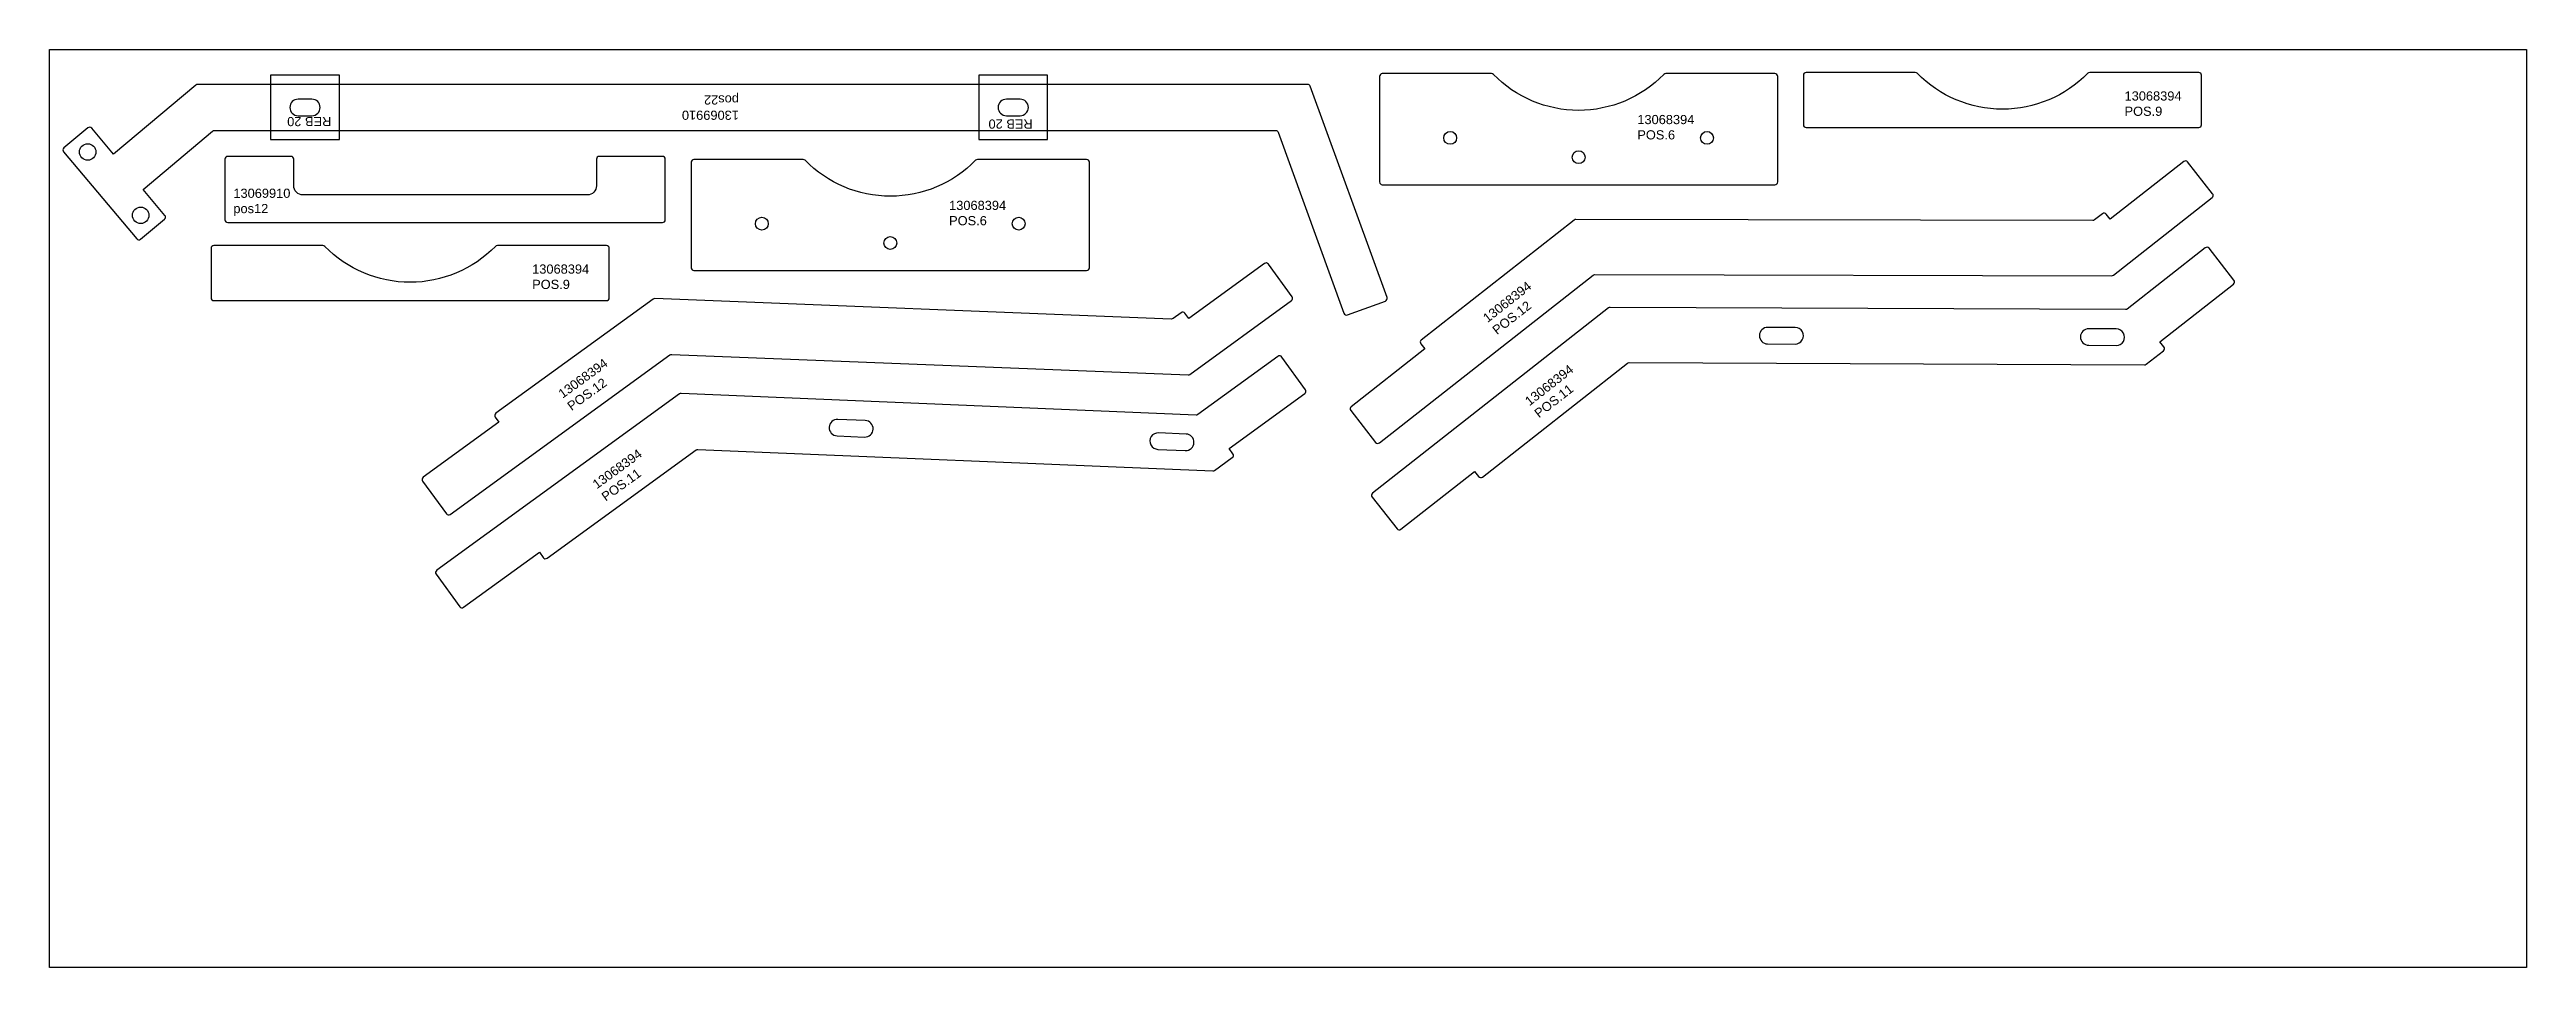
# Model space of a CAD drawing. Header units: millimetres. Extents: x 4784 to 7484, y 772 to 1772.
import ezdxf

# ---------------------------------------------------------------- set-up
doc = ezdxf.new("R2010")
doc.units = ezdxf.units.MM
for name, color, linetype in [('13068394v01', 7, 'Continuous'), ('13069910', 7, 'Continuous'), ('Rebaixo', 6, 'Continuous'), ('Texto', 3, 'Continuous')]:
    doc.layers.add(name, color=color, linetype=linetype)
doc.styles.get("Standard").update_dxf_attribs({"font": 'arial.ttf'})

msp = doc.modelspace()

# ---------------------------------------------------------------- linework, layer by layer
msp.add_lwpolyline([(4784, 1771.7), (7484, 1771.7), (7484, 771.7), (4784, 771.7)], close=True)
at = {"layer": '13068394v01', "color": 6, "linetype": 'Continuous', "lineweight": 25}
for points in [[(6664.8, 1745.5), (6545.9, 1745.5, 0.201787), (6543.7, 1744.6, -0.420703), (6357.9, 1744.6, 0.201787), (6355.7, 1745.5), (6236.8, 1745.5, 0.414214), (6233.8, 1742.5), (6233.8, 1627.5, 0.414214), (6236.8, 1624.5), (6664.8, 1624.5, 0.414214), (6667.8, 1627.5), (6667.8, 1742.5, 0.414214)], [(7126.8, 1746.8), (7007.9, 1746.8, 0.201787), (7005.8, 1745.9, -0.420703), (6819.9, 1745.9, 0.201787), (6817.8, 1746.8), (6698.8, 1746.8, 0.414214), (6695.8, 1743.8), (6695.8, 1689.8, 0.414214), (6698.8, 1686.8), (7126.8, 1686.8, 0.414214), (7129.8, 1689.8), (7129.8, 1743.8, 0.414214)], [(5914.5, 1652), (5795.6, 1652, 0.201787), (5793.5, 1651.1, -0.420703), (5607.6, 1651.1, 0.201787), (5605.4, 1652), (5486.5, 1652, 0.414214), (5483.5, 1649), (5483.5, 1534, 0.414214), (5486.5, 1531), (5914.5, 1531, 0.414214), (5917.5, 1534), (5917.5, 1649, 0.414214)], [(7021.7, 1592.9), (7013.1, 1586.1, -0.1684), (7011.2, 1585.5), (6447.8, 1586.6, 0.1684), (6445.9, 1586), (6279.3, 1455.3, 0.414214), (6278.8, 1451.1), (6283.1, 1445.6), (6202.9, 1382.6, 0.414214), (6202.4, 1378.4), (6229.5, 1343.8, 0.414214), (6233.7, 1343.3), (6466.6, 1525.9, -0.1684), (6468.4, 1526.6), (7031.9, 1525.4, 0.1684), (7033.7, 1526.1), (7141.3, 1610.5, 0.414214), (7141.8, 1614.7), (7114.7, 1649.3, 0.414214), (7110.5, 1649.8), (7030.2, 1586.9), (7025.9, 1592.4, 0.414214)], [(5391.1, 1558.2), (5272.2, 1558.2, 0.201787), (5270, 1557.3, -0.420703), (5084.1, 1557.3, 0.201787), (5082, 1558.2), (4963.1, 1558.2, 0.414214), (4960.1, 1555.2), (4960.1, 1501.2, 0.414214), (4963.1, 1498.2), (5391.1, 1498.2, 0.414214), (5394.1, 1501.2), (5394.1, 1555.2, 0.414214)], [(6017.5, 1485.1), (6008.7, 1478.7, -0.1684), (6006.8, 1478.1), (5443.8, 1500.4, 0.1684), (5441.9, 1499.9), (5270.5, 1375.5, 0.414214), (5269.8, 1371.3), (5273.9, 1365.7), (5191.4, 1305.8, 0.414214), (5190.7, 1301.6), (5216.6, 1266, 0.414214), (5220.7, 1265.3), (5460.3, 1439.1, -0.1684), (5462.2, 1439.7), (6025.2, 1417.3, 0.1684), (6027.1, 1417.9), (6137.7, 1498.2, 0.414214), (6138.4, 1502.4), (6112.6, 1538, 0.414214), (6108.4, 1538.7), (6025.8, 1478.8), (6021.7, 1484.4, 0.414214)], [(7165.2, 1520.5), (7138, 1555.2, 0.414214), (7133.8, 1555.7), (7048.9, 1489, -0.168986), (7047, 1488.4), (6485.2, 1490.8, 0.168986), (6483.4, 1490.2), (6226.2, 1288.4, 0.414214), (6225.7, 1284.2), (6252.9, 1249.6, 0.414214), (6257.1, 1249.1), (6337.3, 1312.1), (6341.7, 1306.5, 0.414214), (6345.9, 1306), (6504, 1430.1, -0.168986), (6505.8, 1430.7), (7067.6, 1428.3, 0.168986), (7069.5, 1428.9), (7088.3, 1443.6, 0.414214), (7088.8, 1447.9), (7084.4, 1453.4), (7164.7, 1516.3, 0.414214)], [(6686.8, 1450.9, 1), (6686.9, 1468.9), (6656.9, 1469.1, 1), (6656.8, 1451.1)], [(7036.8, 1449.4, 1), (7036.9, 1467.4), (7006.9, 1467.6, 1), (7006.8, 1449.6)], [(6153.1, 1401.2), (6127.3, 1436.8, 0.414214), (6123.1, 1437.4), (6035.7, 1374, -0.168986), (6033.8, 1373.5), (5472.5, 1397, 0.168986), (5470.6, 1396.5), (5206.1, 1204.5, 0.414214), (5205.4, 1200.3), (5231.3, 1164.7, 0.414214), (5235.4, 1164.1), (5318, 1224), (5322.1, 1218.3, 0.414214), (5326.3, 1217.6), (5489, 1335.6, -0.168986), (5490.8, 1336.2), (6052.2, 1312.7, 0.168986), (6054, 1313.2), (6073.3, 1327.2, 0.414214), (6074, 1331.4), (6069.9, 1337.1), (6152.4, 1397, 0.414214)], [(5672.4, 1349.6, 1), (5673.2, 1367.6), (5643.2, 1368.8, 1), (5642.4, 1350.9)], [(6022.1, 1334.9, 1), (6022.9, 1352.9), (5992.9, 1354.2, 1), (5992.1, 1336.2)]]:
    msp.add_lwpolyline(points, format="xyb", close=True, dxfattribs=at)
for centre in [(6310.8, 1675.5), (6590.8, 1675.5), (6450.8, 1654.5), (5560.5, 1582), (5700.5, 1561), (5840.5, 1582)]:
    msp.add_circle(centre, 7, dxfattribs=at)
at = {"layer": '13069910', "color": 6, "linetype": 'Continuous', "lineweight": 25}
for points in [[(4943.5, 1733), (4853.8, 1657.7), (4830, 1686.1, 0.414214), (4825.8, 1686.4), (4799.7, 1664.6, 0.414214), (4799.3, 1660.4), (4879.1, 1565.4, 0.414214), (4883.3, 1565), (4909.3, 1586.9, 0.414214), (4909.7, 1591.1), (4885.9, 1619.4), (4961.7, 1683, -0.176327), (4963.6, 1683.7), (6120.4, 1683.7, -0.315299), (6123.2, 1681.7), (6195, 1484.5, 0.414214), (6198.9, 1482.7), (6240.2, 1497.8, 0.414214), (6242, 1501.6), (6158.2, 1731.7, 0.315299), (6155.4, 1733.7), (4945.4, 1733.7, 0.176327)], [(5055, 1717.7, 1), (5055, 1699.7), (5070, 1699.7, 1), (5070, 1717.7)], [(5842, 1717.7), (5827, 1717.7, 1), (5827, 1699.7), (5842, 1699.7, 1)]]:
    msp.add_lwpolyline(points, format="xyb", close=True, dxfattribs=at)
msp.add_lwpolyline([(5452.2, 1583.3, 0.414214), (5455.2, 1586.3), (5455.2, 1652.3, 0.414214), (5452.2, 1655.3), (5383.2, 1655.3, 0.414214), (5380.2, 1652.3), (5380.2, 1623.3, -0.414214), (5370.2, 1613.3), (5060.2, 1613.3, -0.414214), (5050.2, 1623.3), (5050.2, 1652.3, 0.414214), (5047.2, 1655.3), (4978.2, 1655.3, 0.414214), (4975.2, 1652.3), (4975.2, 1586.3, 0.414214), (4978.2, 1583.3), (5452.2, 1583.3)], format="xyb", dxfattribs=at)
for centre in [(4825.6, 1660.2), (4883.4, 1591.2)]:
    msp.add_circle(centre, 9, dxfattribs=at)
at = {"layer": 'Rebaixo', "color": 6, "linetype": 'Continuous', "lineweight": 25}
for points in [[(5025, 1673.7), (5100, 1673.7), (5100, 1743.7), (5025, 1743.7)], [(5872, 1743.7), (5797, 1743.7), (5797, 1673.7), (5872, 1673.7)]]:
    msp.add_lwpolyline(points, close=True, dxfattribs=at)

# ---------------------------------------------------------------- texts
at = {"layer": 'Rebaixo', "color": 6, "char_height": 10, "attachment_point": 1, "rotation": 180}
for insert in [(5091.2, 1688.3), (5855.7, 1685.6)]:
    msp.add_mtext_dynamic_manual_height_columns('REB 20', width=162.039, gutter_width=12.5, heights=[0], dxfattribs=dict(at, insert=insert))
at = {"layer": 'Texto', "color": 6, "char_height": 10, "attachment_point": 1}
for s, width, insert, rotation in [('13069910 \\Ppos22', 162.039, (5535.5, 1695.2), 180), ('13068394 \\PPOS.12', 32.625, (6345.3, 1481.6), 38.1183), ('13068394 \\PPOS.12', 32.625, (5337.4, 1399.4), 35.9634), ('13068394 \\PPOS.11', 32.625, (6391.1, 1390.9), 38.1183), ('13068394 \\PPOS.11', 32.625, (5374.7, 1300.7), 35.9634)]:
    msp.add_mtext_dynamic_manual_height_columns(s, width=width, gutter_width=12.5, heights=[0], dxfattribs=dict(at, insert=insert, rotation=rotation))
for s, width, insert in [('13068394 \\PPOS.9', 32.625, (7045.9, 1726.2)), ('13068394 \\PPOS.6', 32.625, (6514.8, 1700.5)), ('13069910 \\Ppos12', 162.039, (4984.4, 1620.2)), ('13068394 \\PPOS.6', 32.625, (5764.6, 1607)), ('13068394 \\PPOS.9', 32.625, (5310.1, 1537.6))]:
    msp.add_mtext_dynamic_manual_height_columns(s, width=width, gutter_width=12.5, heights=[0], dxfattribs=dict(at, insert=insert))

doc.saveas('drawing.dxf')
